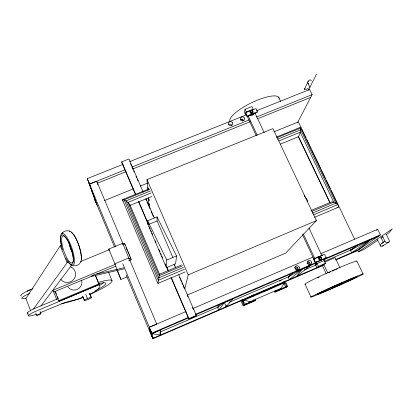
<?xml version="1.0" encoding="UTF-8"?>
<svg xmlns="http://www.w3.org/2000/svg" width="413" height="413" viewBox="0 0 413 413"><rect width="100%" height="100%" fill="white"/><g stroke="black" fill="none" stroke-linecap="round" stroke-linejoin="round"><path stroke-width="0.62" d="M166.403 267.676L166.738 260.061L147.668 220.712L157.028 216.861L176.542 255.952L175.608 263.809L166.403 267.676L147.999 224.708L147.668 220.712M153.791 337.529L152.877 338.376L151.757 335.697L152.025 333.658L122.759 263.7M311.356 80.865C310.85 79.167 308.583 79.993 308.144 81.315L304.427 89.327M307.855 82.259L308.144 81.315M314.505 217.321L338.216 207.311L338.479 206.185L300.618 127.24L276.292 137.131M184.756 288.93L188.225 274.841L146.987 179.614L272.962 128.608L316.404 220.63L285.636 253.138L187.507 294.949M245.09 109.311L244.284 111.954L245.508 114.582L246.334 111.959L245.09 109.311L251.956 106.564L253.195 109.208L246.324 111.959M380.399 245.059L381.4 243.536L385.226 241.047M171.003 277.521L188.782 319.027L188.942 318.65L196.309 315.48L178.762 274.733M325.826 257.846L324.954 258.559L315.486 262.591L315.083 262.467L313.632 259.359L313.87 258.997M226.04 306.864L232.571 299.033L224.471 302.517L226.04 306.864L226.871 305.171M308.387 90.323L316.451 74.195M196.309 315.48L196.108 315.878L188.782 319.027M257.345 112.15L256.494 112.816M297.742 122.274L312.114 94.654L309.605 89.502L256.406 110.829M278.62 290.262L280.964 288.382L284.469 282.843L284.01 282.399L244.315 299.497L242.637 301.345M61.48 245.353L60.257 245.75L25.874 298.547L30.727 311.015M185.096 271.966L157.905 283.447L122.491 200L122.826 199.515L149.103 188.834M33.458 309.079L67.107 262.735L68.826 262.152M219.799 304.293L217.527 307.406L218.678 310.034L224.471 302.517L217.527 307.406L218.513 306.601M40.872 306.09L71.826 264.976M308.836 265.796L310.06 265.724L296.596 276.478L302.166 269.116L310.06 265.724L308.748 262.9M383.527 245.064L382.102 246.282L380.714 246.282L377.193 239.251M158.029 283.287L159.542 274.222L181.431 265.007M307.081 201.911L307.881 200.909L304.159 195.659M122.826 199.515C125.8 200.295 128.557 202.411 130.095 205.065L129.723 205.524L151.819 196.516M304.391 89.069L305.037 88.568M61.645 233.686C63.339 231.177 66.911 230.051 69.751 231.177M62.306 232.886L62.776 232.307M296.596 276.478L297.856 275.068M300.096 127.793L300.618 127.24M242.859 301.66L244.382 300.117L284.469 282.843M280.453 144.044L298.372 136.734C300.23 134.323 300.519 130.936 300.845 127.973L276.958 137.684M251.78 295.868L252.498 295.166L253.055 296.266M243.846 305.274L241.466 299.915L240.836 300.581L243.195 305.899L243.846 305.274L255.781 300.127L255.301 299.058M79.41 263.928L77.035 265.435L73.617 265.889M247.919 303.689L250.015 301.738L280.964 288.382M255.781 300.127L255.038 300.788L243.195 305.899M376.95 236.52L378.158 236.448L358.737 249.715L360.637 248.027M240.387 120.116L241.316 119.3M358.737 249.715L370.435 239.767L378.158 236.448M293.08 272.879L288.217 276.994L289.399 279.575L302.166 269.116L288.217 276.994L290.324 275.548M295.997 270.407L297.938 268.76M283.024 283.225L284.01 282.399M274.366 291.041L274.898 292.213L275.796 291.485L275.311 290.422M286.849 286.374L285.868 287.143L283.339 282.275L284.299 281.47L286.849 286.374L276.292 290.933M285.187 281.088L287.603 286.385L286.617 287.154L274.898 292.213M323.653 259.328L325.537 263.355L323.895 264.568L316.895 267.583L315.568 264.738L317.132 263.525L324.195 260.489M382.505 246.071L389.025 241.987L389.609 241.249L386.346 234.367M316.895 267.583L318.469 266.4L325.537 263.355M376.403 230.258L377.678 229.339L380.378 234.883L378.225 236.355L323.704 259.792M354.772 247.516L350.472 250.216L370.435 239.767L351.685 252.751L350.472 250.216L358.231 244.708M357.457 250.102L358.288 251.842L392.35 228.895L388.514 233.154L385.84 234.935M377.823 240.278L364.457 249.184L358.288 251.842M381.029 238.141L383.166 236.716M381.788 243.247L382.97 242.859M389.025 241.987L387.714 242.452L385.85 242.317M84.128 300.241L87.437 298.527L91.154 297.293L91.547 297.778L88.258 299.477L84.557 300.71L82.471 296.142M89.616 294.546C93.353 292.404 97.964 290.494 99.925 286.41L99.77 285.455L98.908 284.779L36.86 310.788A10.784 1.538 -21.8 0 0 28.476 315.656A10.784 1.538 -21.8 0 0 36.313 314.252M246.375 112.857L245.539 113.472L246.881 116.347L247.268 116.466L255.926 113.043M315.568 264.738L316.735 264.237M159.888 332.14L218.487 306.931M229.143 302.352L288.919 276.633M304.309 270.014L316.146 264.924M324.437 261.357L352.253 249.39M350.472 250.216L352.237 249.457M279.508 281.16L281.279 280.396M324.773 262.116L335.17 257.64L340.007 267.882M252.255 295.966L152.8 338.805L152.722 338.381L323.854 264.676M335.702 259.576L358.794 249.628L357.038 250.825L335.728 260.009M253.437 295.455L272.978 287.04M274.16 286.529L284.221 282.193M285.409 281.681L323.296 265.363M263.804 291.485L265.554 290.731M266.726 290.231L268.476 289.472M269.648 288.971L271.398 288.217M275.394 291.666L287.603 286.385M185.979 311.516L149.294 327.241L150.606 333.549L149.31 327.282L156.713 324.112L129.821 260.061M193.077 308.475L313.188 256.984M320.88 253.69L377.678 229.339M314.474 258.677L322.656 255.167M295.3 268.662L297.468 267.732L297.293 267.536M306.947 263.664L309.642 262.508L309.466 262.307M188.478 317.36L151.757 333.141L151.855 333.663L188.596 317.871M195.586 314.303L315.821 262.632M323.518 259.323L380.378 234.883M195.705 314.814L316.002 263.102M152.025 333.658L160.316 330.095L160.399 335.134L152.025 333.658L152.877 338.376M188.225 274.841L316.404 220.63M310.963 210.491L331.732 201.818L333.719 202.148L335.883 203.196L337.627 204.678L313.374 214.905M182.67 265.75L159.119 275.667L127.937 202.391L151.153 192.933M311.743 211.399L333.719 202.148L300.236 132.217L278.852 140.926M183.47 267.418L158.7 277.856L125.975 200.894L150.378 190.966M312.145 213.196L335.883 203.196L300.7 129.796L277.588 139.202M184.219 269.379L158.293 280.313L124.101 199.84L149.63 189.459M58.212 298.599L35.766 307.995A10.779 1.575 -21.8 0 0 28.099 313.276M58.667 300.721L98.836 283.917L99.197 284.495L59.26 301.206L58.667 300.721L54.924 291.315M166.738 260.061L176.542 255.952M117.013 270.133L120.901 279.477L127.235 276.824M120.901 279.477L114.876 263.773L128.794 257.98L122.646 243.329L108.764 249.065L109.218 250.237M115.289 264.351L52.425 290.52L54.01 291.893L93.173 275.579M128.928 258.667L130.709 257.929L124.592 243.371L122.8 244.109M96.735 274.093L115.723 266.184M128.773 260.742L131.148 259.756L130.709 257.929M33.081 288.749L28.92 290.478A10.733 1.812 -21.5 0 0 21.388 295.992M70.959 265.554L72.146 265.058M80.489 261.61L109.094 249.777M147.999 224.708L157.131 220.945L157.028 216.861M40.175 312.755L62.136 303.674L68.259 301.526L77.634 299.43L83.488 297.319M104.36 200.62L133.012 189.004M140.177 186.098L147.942 182.949M273.907 131.871L298.387 121.949L301.17 127.751M90.23 186.087L87.246 178.648L123.11 164.271M129.682 161.633L246.246 114.907M124.829 169.929L89.528 184.115L96.714 181.183L123.1 244.047M132.01 167.043L249.287 119.904M256.468 117.018L312.114 94.654M97.401 183.202L126.079 171.669M132.65 169.025L250.345 121.68M257.511 118.794L310.684 97.406M135.438 194.502L121.974 163.073L121.758 161.844L128.913 158.979L143.151 192.05M336.92 207.754L338.216 207.311M124.06 268.873L91.087 276.452L94.143 274.599L123.972 267.789M319.796 260.448L320.101 260.412M304.851 89.466L307.303 89.017L308.274 88.093M243.262 302.688L247.341 303.565M250.015 301.738L244.382 300.117L244.315 299.497M276.488 290.112L278.15 290.638M308.63 84.02L307.922 83.152M122.491 200L123.167 201.157M382.448 236.169L385.283 241.951M253.727 299.688L254.284 300.778L255.022 300.112L244.351 304.717L242.364 299.528M308.083 83.524L309.951 87.355M380.972 237.46L383.512 242.674M301.727 128.908L306.178 138.195M306.735 139.357L311.19 148.639M311.743 149.8L320.653 168.365M321.206 169.526L325.661 178.808M326.218 179.97L330.39 188.674M331.226 190.414L354.607 239.158M298.434 136.558L329.713 202.019M298.372 136.734L329.956 202.845M278.512 97.04L280.68 101.577M356.806 260.99L363.063 274.093A28.528 0.723 -23.9 0 1 322.125 292.796A28.528 0.723 -23.9 0 1 326.038 289.694A28.528 0.723 -23.9 0 1 363.063 274.093M255.12 113.296L264.165 132.563M308.955 228.012L321.748 255.27M323.575 264.005L327.586 272.565M322.414 265.704L326.244 273.881M248.228 116.022L257.175 135.175M303.292 233.892L314.959 258.879M316.317 261.785L318.469 266.4M246.959 115.764L256.194 135.552M302.393 234.512L314.623 260.711M315.171 261.878L316.255 264.206M241.775 118.892L242.751 120.988M305.047 284.185L310.989 297.066M273.385 286.173L273.865 287.231M253.391 294.784L253.866 295.853M380.378 245.781L380.502 246.071M148.246 197.698L149.103 199.691L149.16 200.573L148.308 198.591L148.582 202.556L149.418 204.497L149.465 205.215L148.634 203.284L148.799 205.669M157.131 220.945L172.82 257.345M145.949 198.55L154.343 218.038M174.183 264.103L175.706 267.645M130.616 163.775L131.38 165.551M131.892 166.733L132.914 169.098M133.678 170.874L134.184 172.061M135.97 176.201L136.734 177.977M137.245 179.159L138.009 180.935M145.908 199.283L146.672 201.059M147.183 202.246L149.986 208.756M151.256 211.714L152.025 213.49M152.531 214.672L153.295 216.448M174.193 264.981L174.704 266.163M179.541 277.407L180.053 278.594M180.564 279.777L181.328 281.552M181.839 282.735L182.603 284.511M183.109 285.693L184.131 288.062M187.187 295.166L187.951 296.942M192.541 307.592L193.305 309.368M121.758 161.844L135.701 194.389M138.747 201.487L148.128 223.381M166.888 267.17L168.406 270.721M171.194 277.231L188.942 318.65M138.489 201.616L148.138 224.151M149.155 226.52L150.172 228.895M150.683 230.077L151.442 231.858M151.953 233.046L152.712 234.821M155.252 240.753L156.016 242.534M159.062 249.648L160.079 252.018M160.59 253.205L161.349 254.986M161.86 256.174L162.619 257.949M165.159 263.881L165.923 265.657M166.429 266.844L168.21 270.995M130.095 205.065L159.542 274.222M126.084 247.697L127.287 250.567M127.772 251.713L128.495 253.437M128.975 254.589L129.703 256.308M130.183 257.459L131.148 259.756M159.95 334.065L160.399 335.134L159.991 332.682M87.246 178.648L115.563 246.468M149.413 327.824L151.855 333.663M94.623 198.792L95.666 201.286L88.31 181.152L96.136 203.01M95.558 201.389L94.515 198.89L114.473 246.953M152.722 338.381L151.602 335.707L151.69 336.151M126.11 274.841L152.8 338.805M108.764 249.065L114.876 263.773M108.567 272.317L112.011 280.654M95.537 275.559L99.197 284.495M95.264 275.187L98.836 283.917M89.853 293.607L91.547 297.778M89.492 293.199L91.154 297.293M69.787 245.281L72.151 251.104M85.775 294.417L87.437 298.527M82.874 296.539L84.557 300.71M60.257 245.75L67.107 262.735M55.776 292.44L56.473 294.195M57.402 296.534L58.099 298.284M53.323 291.072L56.762 299.74M274.273 285.791L274.722 286.932M40.035 311.345L40.954 313.699A2.302 0.32 -21.9 0 1 37.686 315.264A2.302 0.32 -21.9 0 1 37.81 314.618A2.302 0.32 -21.9 0 1 40.954 313.699M35.761 312.997L36.68 315.356M27.397 312.899L28.476 315.671M89.229 183.289L97.153 205.452M96.9 181.782L97.855 184.787M122.646 243.329L122.976 244.548M124.592 243.371L125.118 245.399M128.794 257.98L129.574 261.021M150.642 330.767L151.71 336.197M150.797 330.715L151.757 335.697M98.655 282.729L98.815 283.705M146.987 179.614L147.456 186.382L148.37 188.488L148.443 189.608L147.539 187.512L147.715 190.083M98.18 282.492A29.251 4.259 -22.3 0 1 111.686 281.862A29.251 4.259 -22.3 0 1 89.595 294.474M82.218 297.479A29.251 4.259 -22.3 0 1 61.625 303.498M99.156 283.586A22.472 3.273 -22.3 0 1 95.424 290.742M103.467 282.673A22.457 3.35 -22.3 0 1 99.946 285.13M229.855 121.303A27.253 7.393 -26 0 1 252.828 102.15A27.253 7.393 -26 0 1 279.142 98.356M305.506 284.242A28.435 1.234 -24 0 1 329.579 271.924A28.435 1.234 -24 0 1 356.915 261.212M317.638 277.835A21.848 0.95 -24 0 1 319.192 277.077M328.314 272.828A21.848 0.95 -24 0 1 330.612 271.795M332.336 271.031A21.848 0.95 -24 0 1 334.623 270.025M335.743 269.539A21.848 0.95 -24 0 1 337.4 268.827M228.725 124.509A2.111 2.003 13.3 0 1 231.863 125.402M240.588 119.744A2.111 1.998 14.7 0 1 243.727 120.637M297.432 270.603A2.215 2.137 41.4 0 1 297.112 270.876M296.746 271.078A2.215 2.137 41.4 0 1 296.343 271.207M294.536 267.283A2.215 2.137 41.4 0 1 297.69 270.272M308.934 265.843A2.21 2.127 41 0 1 308.532 265.967M307.081 261.857A2.21 2.127 41 0 1 309.874 265.032M252.947 112.424A1.466 1.384 15.5 0 1 251.264 113.518A1.466 1.384 15.5 0 1 250.066 111.882M250.139 111.624A1.466 1.384 15.5 0 1 250.443 111.169M250.903 110.87A1.466 1.384 15.5 0 1 251.176 110.792M252.503 111.169A1.466 1.384 15.5 0 1 252.694 111.381M252.539 111.427A1.007 0.95 15.5 0 1 252.152 112.615A1.007 0.95 15.5 0 1 250.851 112.372A1.007 0.95 15.5 0 1 250.892 111.118M251.212 110.911A1.007 0.95 15.5 0 1 251.982 110.911M252.157 110.999A1.007 0.95 15.5 0 1 252.441 111.262M321.526 258.182A1.538 1.476 40.6 0 1 320.137 259.994M319.838 259.963A1.538 1.476 40.6 0 1 318.593 258.063A1.538 1.476 40.6 0 1 320.571 257.092M321.113 257.733A1.058 1.012 40.6 0 1 320.534 259.323A1.058 1.012 40.6 0 1 319.249 258.12A1.058 1.012 40.6 0 1 320.813 257.449M252.808 114.164A2.127 2.008 15.5 0 1 252.993 114.933M253.468 113.864A2.137 2.019 15.5 0 1 249.906 114.907M321.273 259.911A2.246 2.153 40.6 0 1 319.053 260.861M317.483 257.505A2.246 2.153 40.6 0 1 319.698 256.556M71.129 249.612A15.508 4.388 71.4 0 1 70.484 247.733M70.334 247.258A15.508 4.388 71.4 0 1 69.534 244.424M71.315 232.524A15.508 4.388 71.4 0 1 78.594 244.372A15.508 4.388 71.4 0 1 81.149 259.555M72.987 254.408A14.192 4.006 71.4 0 1 68.981 242.715M71.903 250.696A14.248 3.898 71.4 0 1 69.998 262.234A14.248 3.898 71.4 0 1 61.697 241.775A14.248 3.898 71.4 0 1 67.83 240.655M68.088 241.12A14.248 3.898 71.4 0 1 69.105 243.133M69.353 243.67A14.248 3.898 71.4 0 1 70.747 247.098M71.361 248.889A14.248 3.898 71.4 0 1 71.733 250.092M62.518 249.86A15.586 4.254 71.4 0 1 63.943 235.549A15.586 4.254 71.4 0 1 73.256 258.523A15.586 4.254 71.4 0 1 65.848 258.068M60.892 242.219A16.912 4.626 71.4 0 1 65.858 235.864A16.912 4.626 71.4 0 1 74.366 259.318A16.912 4.626 71.4 0 1 67.773 261.202M61.682 246.112A16.912 4.626 71.4 0 1 60.995 242.844M69.095 231.182A16.84 4.755 71.4 0 1 79.105 246.411A16.84 4.755 71.4 0 1 79.415 263.205M27.392 291.289A2.287 0.392 -21.4 0 1 29.204 290.029A2.287 0.392 -21.4 0 1 31.46 289.683M26.076 298.196A10.738 1.776 -21.5 0 1 21.894 297.866A10.738 1.776 -21.5 0 1 29.514 293.452M70.669 266.896A8.281 8.028 -32.4 0 1 73.808 279.286A8.281 8.028 -32.4 0 1 60.783 279.394M81.547 280.04A7.666 7.455 -34.1 0 1 67.918 286.767M326.151 257.598L325.31 258.28L315.795 262.343L315.382 262.224L313.932 259.116L314.809 258.404L324.293 254.372L324.695 254.496L326.151 257.598M245.88 112.61L245.699 112.956L247.046 115.836L247.439 115.95L257.526 111.634L256.179 108.758L255.786 108.64L245.88 112.61M332.362 287.278L342.398 282.879L332.362 287.278M244.522 118.087L244.315 117.736A2.132 2.013 14.7 0 0 240.65 119.641L240.856 119.992A2.132 2.013 14.7 0 0 244.522 118.087M232.55 122.893L232.343 122.542A2.132 2.024 13.2 0 0 228.735 122.661A2.132 2.024 13.2 0 0 230.521 125.697A2.132 2.024 13.2 0 0 232.55 122.893M311.614 262.188L311.469 261.78A2.235 2.148 40.8 0 0 307.349 263.081L307.494 263.489A2.235 2.148 40.8 0 0 311.614 262.188M299.317 267.469L299.172 267.061A2.235 2.158 41.2 0 0 295.46 266.488A2.235 2.158 41.2 0 0 296.704 270.04A2.235 2.158 41.2 0 0 299.317 267.469M325.676 291.088A21.92 0.558 -23.9 0 0 357.008 276.762A21.92 0.558 -23.9 0 0 328.392 288.837A21.92 0.558 -23.9 0 0 325.676 291.088M250.495 112.635A1.466 1.384 15.5 0 0 252.999 112.315A1.466 1.384 15.5 0 0 251.393 110.405A1.466 1.384 15.5 0 0 250.495 112.635M250.934 112.114A1.007 0.95 15.5 0 0 252.648 111.897A1.007 0.95 15.5 0 0 251.548 110.586A1.007 0.95 15.5 0 0 250.934 112.114M318.841 258.714A1.544 1.476 40.6 0 0 321.407 259.364A1.544 1.476 40.6 0 0 320.602 256.855A1.544 1.476 40.6 0 0 318.841 258.714M319.445 258.466A1.058 1.012 40.6 0 0 321.206 258.915A1.058 1.012 40.6 0 0 320.653 257.191A1.058 1.012 40.6 0 0 319.445 258.466"/></g></svg>
